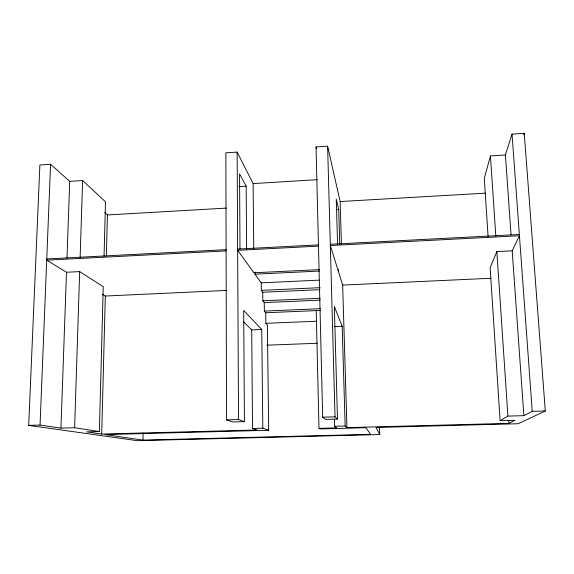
<?xml version="1.0" encoding="UTF-8"?>
<svg xmlns="http://www.w3.org/2000/svg" width="574" height="574" viewBox="0 0 574 574"><rect width="100%" height="100%" fill="white"/><g stroke="black" fill="none" stroke-linecap="round" stroke-linejoin="round"><path stroke-width="0.86" d="M316.209 310.599L318.993 428.355L319.969 428.929L365.853 427.73L370.696 434.339L142.983 440.1L143.098 432.954M243.606 321.935L251.706 329.885L252.531 428.462L257.138 429.983L101.706 434.073L105.315 296.026L102.294 294.182M106.362 255.932L107.431 214.956L104.777 212.588M101.706 434.073L86.696 431.878L99.374 431.54L103.241 286.67L79.671 271.61L66.484 272.263L46.709 260.158L226.106 250.903M104.052 256.298L105.501 201.811L82.62 180.545L69.712 181.355L50.577 164.3L39.879 164.996L28.7 425.384L137.337 440.681L379.751 434.561L379.486 427.415M99.374 431.54L74.613 427.745L79.671 271.61M80.13 257.324L82.62 180.545M74.613 427.745L60.952 428.118L66.484 272.263M66.993 258.006L69.712 181.355M60.952 428.118L40.051 425.069L50.577 164.3M379.751 434.561L375.999 427.465L518.222 423.727L545.3 410.991L524.234 133.319L512.037 134.115L505.407 154.994L490.433 155.934L484.291 178.485L488.087 236.524M523.646 134.998L524.234 133.319M346.94 427.616L342.656 285.099L330.33 245.521L519.441 235.763L512.195 250.809L496.854 251.577L490.124 267.778L500.112 420.692L514.871 420.297L508.937 423.354L346.94 427.616L345.153 426.001L334.642 426.281L334.448 419.164M500.112 420.692L507.911 416.1L523.868 415.662L532.234 411.357L545.3 410.991M253.722 248.693L253.134 183.58L237.141 152.096L225.862 152.835L226.522 419.874L232.829 421.955L244.416 421.632L243.692 310.448L261.744 329.476L262.806 428.19L268.675 430.278L267.398 325.071L265.855 323.32L265.733 312.758L264.356 311.094L264.255 302.598L262.849 300.812L262.748 292.266L261.321 290.365L261.242 282.846L254.949 274.171L254.935 272.377M345.153 426.001L342.19 326.233L334.341 306.538L337.483 419.07L325.587 419.4L322.681 417.19L316.044 146.937L327.611 146.176L340.145 201.539L341.422 244.208M253.134 183.58L317.365 179.669M239.014 186.622L246.167 186.184L246.633 249.224M107.431 214.956L226.4 208.097M340.145 201.539L485.403 193.173M336.228 209.632L338.725 209.496L339.758 244.302M46.752 258.953L226.099 249.661M237.643 249.066L318.448 244.883M330.294 244.266L519.348 234.472M318.484 246.131L237.65 250.307L253.945 272.779L319.768 269.593M254.949 274.171L319.352 271.072M261.242 282.846L319.072 280.134M105.315 296.026L226.242 290.458M342.656 285.099L491.1 278.261M261.321 290.365L320.149 287.667M262.748 292.266L319.962 289.662M262.849 300.812L320.17 298.265M264.255 302.598L320.127 300.13M264.356 311.094L320.335 308.69M265.733 312.758L320.522 310.419M265.855 323.32L316.461 321.239M251.706 329.885L261.744 329.476M334.491 326.541L342.19 326.233M267.025 345.182L317.214 343.274M28.7 425.384L40.051 425.069M226.522 419.874L238.533 419.537L244.416 421.632M322.681 417.19L335.022 416.846L337.483 419.07M252.531 428.462L262.806 428.19M318.993 428.355L336.751 427.888L334.642 426.281M268.675 430.278L105.107 434.568L142.983 440.1M246.167 186.184L239.559 173.879L239.997 249.102M316.044 146.937L316.489 148.637M338.725 209.496L336.256 199.121L337.577 244.567M512.037 134.115L532.234 411.357M505.407 154.994L511.061 234.845M512.195 250.809L523.868 415.662M508.758 420.677L508.937 423.354M490.433 155.934L495.836 236.38M496.854 251.577L507.911 416.1M338.308 269.515L338.359 271.301M327.611 146.176L335.022 416.846M237.141 152.096L238.533 419.537"/></g></svg>
